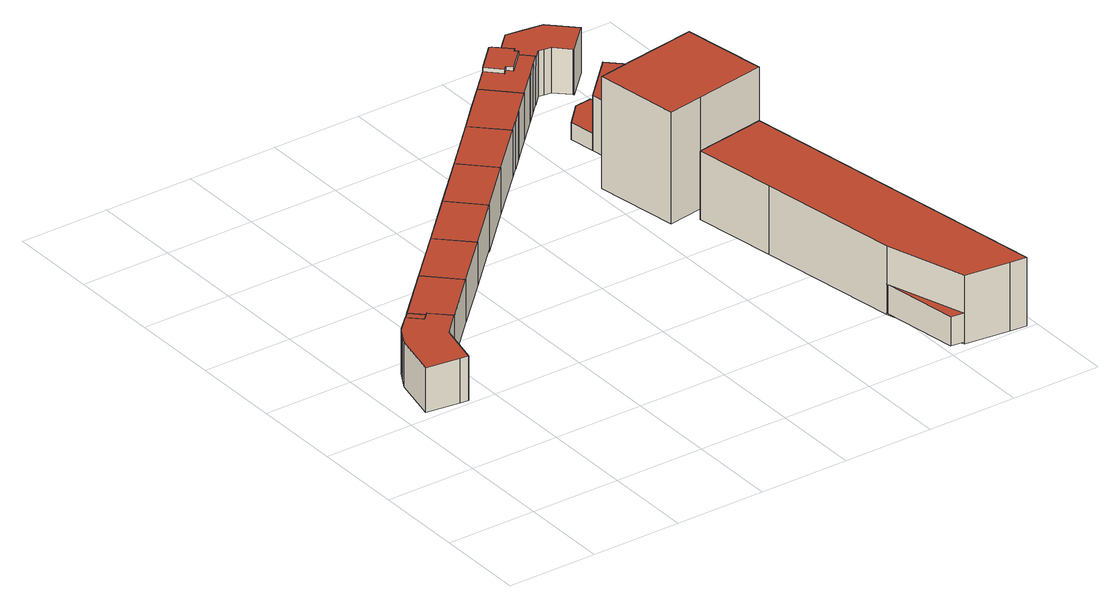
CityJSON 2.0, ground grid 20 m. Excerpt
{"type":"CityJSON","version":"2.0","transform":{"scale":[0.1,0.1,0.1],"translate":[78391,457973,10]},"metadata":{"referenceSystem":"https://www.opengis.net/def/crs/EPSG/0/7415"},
"CityObjects":{
"building1":{"type":"Building","children":["building1-1","building1-2"]},
"building1-1":{"type":"BuildingPart","attributes":{"roofType":"1000","RelativeEavesHeight":9.57,"RelativeRidgeHeight":9.57,"AbsoluteEavesHeight":23.95,"AbsoluteRidgeHeight":23.95},"parents":["building1"],"geometry":[{"type":"Solid","lod":"2","boundaries":[[[[0,1,2,3]],[[1,4,5,2]],[[4,6,7,5]],[[6,0,3,7]],[[6,4,1,0]],[[3,2,5,7]]]],"semantics":{"surfaces":[{"type":"WallSurface"},{"type":"RoofSurface","Direction":0,"Slope":90},{"type":"GroundSurface"}],"values":[[0,0,0,0,1,2]]}}]},
"building1-2":{"type":"BuildingPart","attributes":{"roofType":"1000","RelativeEavesHeight":10.02,"RelativeRidgeHeight":10.02,"AbsoluteEavesHeight":24.43,"AbsoluteRidgeHeight":24.43},"parents":["building1"],"geometry":[{"type":"Solid","lod":"2","boundaries":[[[[8,9,10,11]],[[9,12,13,10]],[[12,14,15,13]],[[14,16,17,15]],[[16,18,19,17]],[[18,20,21,19]],[[20,22,23,21]],[[22,24,25,23]],[[24,26,2,25]],[[26,27,3,2]],[[27,28,7,3]],[[28,8,11,7]],[[28,27,26,24,22,20,18,16,14,12,9,8]],[[11,10,13,15,17,19,21,23,25,2,3,7]]]],"semantics":{"surfaces":[{"type":"WallSurface"},{"type":"RoofSurface","Direction":0,"Slope":90},{"type":"GroundSurface"}],"values":[[0,0,0,0,0,0,0,0,0,0,0,0,1,2]]}}]},
"building2":{"type":"Building","attributes":{"roofType":"1000","RelativeEavesHeight":9.65,"RelativeRidgeHeight":9.65,"AbsoluteEavesHeight":23.95,"AbsoluteRidgeHeight":23.95},"geometry":[{"type":"Solid","lod":"2","boundaries":[[[[29,4,30,31]],[[4,32,33,30]],[[32,34,35,33]],[[34,29,31,35]],[[34,32,4,29]],[[31,30,33,35]]]],"semantics":{"surfaces":[{"type":"WallSurface"},{"type":"RoofSurface","Direction":0,"Slope":90},{"type":"GroundSurface"}],"values":[[0,0,0,0,1,2]]}}]},
"building3":{"type":"Building","attributes":{"roofType":"1000","RelativeEavesHeight":9.74,"RelativeRidgeHeight":9.74,"AbsoluteEavesHeight":23.95,"AbsoluteRidgeHeight":23.95},"geometry":[{"type":"Solid","lod":"2","boundaries":[[[[34,32,36,37]],[[32,38,39,36]],[[38,40,41,39]],[[40,34,37,41]],[[40,38,32,34]],[[37,36,39,41]]]],"semantics":{"surfaces":[{"type":"WallSurface"},{"type":"RoofSurface","Direction":0,"Slope":90},{"type":"GroundSurface"}],"values":[[0,0,0,0,1,2]]}}]},
"building4":{"type":"Building","attributes":{"roofType":"1000","RelativeEavesHeight":9.87,"RelativeRidgeHeight":9.87,"AbsoluteEavesHeight":23.95,"AbsoluteRidgeHeight":23.95},"geometry":[{"type":"Solid","lod":"2","boundaries":[[[[40,38,42,43]],[[38,44,45,42]],[[44,46,47,45]],[[46,40,43,47]],[[46,44,38,40]],[[43,42,45,47]]]],"semantics":{"surfaces":[{"type":"WallSurface"},{"type":"RoofSurface","Direction":0,"Slope":90},{"type":"GroundSurface"}],"values":[[0,0,0,0,1,2]]}}]},
"building5":{"type":"Building","attributes":{"roofType":"1000","RelativeEavesHeight":10.58,"RelativeRidgeHeight":10.58,"AbsoluteEavesHeight":23.95,"AbsoluteRidgeHeight":23.95},"geometry":[{"type":"Solid","lod":"2","boundaries":[[[[46,44,48,49]],[[44,50,51,48]],[[50,52,53,51]],[[52,46,49,53]],[[52,50,44,46]],[[49,48,51,53]]]],"semantics":{"surfaces":[{"type":"WallSurface"},{"type":"RoofSurface","Direction":0,"Slope":90},{"type":"GroundSurface"}],"values":[[0,0,0,0,1,2]]}}]},
"building6":{"type":"Building","attributes":{"roofType":"1000","RelativeEavesHeight":10.58,"RelativeRidgeHeight":10.58,"AbsoluteEavesHeight":23.95,"AbsoluteRidgeHeight":23.95},"geometry":[{"type":"Solid","lod":"2","boundaries":[[[[52,50,51,53]],[[50,54,55,51]],[[54,56,57,55]],[[56,52,53,57]],[[56,54,50,52]],[[53,51,55,57]]]],"semantics":{"surfaces":[{"type":"WallSurface"},{"type":"RoofSurface","Direction":0,"Slope":90},{"type":"GroundSurface"}],"values":[[0,0,0,0,1,2]]}}]},
"building7":{"type":"Building","attributes":{"roofType":"1000","RelativeEavesHeight":10.62,"RelativeRidgeHeight":10.62,"AbsoluteEavesHeight":23.95,"AbsoluteRidgeHeight":23.95},"geometry":[{"type":"Solid","lod":"2","boundaries":[[[[58,59,60,61]],[[59,62,63,60]],[[62,64,65,63]],[[64,56,66,65]],[[56,54,67,66]],[[54,68,69,67]],[[68,70,71,69]],[[70,72,73,71]],[[72,58,61,73]],[[72,70,68,54,56,64,62,59,58]],[[61,60,63,65,66,67,69,71,73]]]],"semantics":{"surfaces":[{"type":"WallSurface"},{"type":"RoofSurface","Direction":0,"Slope":90},{"type":"GroundSurface"}],"values":[[0,0,0,0,0,0,0,0,0,1,2]]}}]},
"building8":{"type":"Building","children":["building8-1","building8-2"]},
"building8-1":{"type":"BuildingPart","attributes":{"roofType":"1000","RelativeEavesHeight":11.27,"RelativeRidgeHeight":11.27,"AbsoluteEavesHeight":24.75,"AbsoluteRidgeHeight":24.75},"parents":["building8"],"geometry":[{"type":"Solid","lod":"2","boundaries":[[[[74,75,76,77]],[[75,78,79,76]],[[78,80,81,79]],[[80,82,83,81]],[[82,84,85,83]],[[84,86,87,85]],[[86,88,89,87]],[[88,90,91,89]],[[90,92,93,91]],[[92,94,95,93]],[[94,74,77,95]],[[94,92,90,88,86,84,82,80,78,75,74]],[[77,76,79,81,83,85,87,89,91,93,95]]]],"semantics":{"surfaces":[{"type":"WallSurface"},{"type":"RoofSurface","Direction":0,"Slope":90},{"type":"GroundSurface"}],"values":[[0,0,0,0,0,0,0,0,0,0,0,1,2]]}}]},
"building8-2":{"type":"BuildingPart","attributes":{"roofType":"1000","RelativeEavesHeight":10.63,"RelativeRidgeHeight":10.63,"AbsoluteEavesHeight":23.95,"AbsoluteRidgeHeight":23.95},"parents":["building8"],"geometry":[{"type":"Solid","lod":"2","boundaries":[[[[96,97,98,99]],[[97,100,101,98]],[[100,102,103,101]],[[102,72,73,103]],[[72,70,71,73]],[[70,104,105,71]],[[104,106,107,105]],[[106,108,109,107]],[[108,110,111,109]],[[110,112,113,111]],[[112,96,99,113]],[[112,110,108,106,104,70,72,102,100,97,96]],[[99,98,101,103,73,71,105,107,109,111,113]]]],"semantics":{"surfaces":[{"type":"WallSurface"},{"type":"RoofSurface","Direction":180,"Slope":90},{"type":"GroundSurface"}],"values":[[0,0,0,0,0,0,0,0,0,0,0,1,2]]}}]},
"building9":{"type":"Building","children":["building9-1","building9-2","building9-3","building9-4","building9-5"]},
"building9-1":{"type":"BuildingPart","attributes":{"roofType":"1000","RelativeEavesHeight":15.43,"RelativeRidgeHeight":15.43,"AbsoluteEavesHeight":25.52,"AbsoluteRidgeHeight":25.52},"parents":["building9"],"geometry":[{"type":"Solid","lod":"2","boundaries":[[[[114,115,116,117]],[[115,118,119,116]],[[118,120,121,119]],[[120,122,123,121]],[[122,124,125,123]],[[124,126,127,125]],[[126,114,117,127]],[[126,124,122,120,118,115,114]],[[117,116,119,121,123,125,127]]]],"semantics":{"surfaces":[{"type":"WallSurface"},{"type":"RoofSurface","Direction":0,"Slope":90},{"type":"GroundSurface"}],"values":[[0,0,0,0,0,0,0,1,2]]}}]},
"building9-2":{"type":"BuildingPart","attributes":{"roofType":"1000","RelativeEavesHeight":6.49,"RelativeRidgeHeight":6.49,"AbsoluteEavesHeight":17.02,"AbsoluteRidgeHeight":17.02},"parents":["building9"],"geometry":[{"type":"Solid","lod":"2","boundaries":[[[[128,129,130,131]],[[129,132,133,130]],[[132,128,131,133]],[[132,129,128]],[[131,130,133]]]],"semantics":{"surfaces":[{"type":"WallSurface"},{"type":"RoofSurface","Direction":0,"Slope":90},{"type":"GroundSurface"}],"values":[[0,0,0,1,2]]}}]},
"building9-3":{"type":"BuildingPart","attributes":{"roofType":"1000","RelativeEavesHeight":12.29,"RelativeRidgeHeight":12.29,"AbsoluteEavesHeight":25.52,"AbsoluteRidgeHeight":25.52},"parents":["building9"],"geometry":[{"type":"Solid","lod":"2","boundaries":[[[[134,135,136,137]],[[135,138,139,136]],[[138,140,141,139]],[[140,142,143,141]],[[142,144,145,143]],[[144,134,137,145]],[[144,142,140,138,135,134]],[[137,136,139,141,143,145]]]],"semantics":{"surfaces":[{"type":"WallSurface"},{"type":"RoofSurface","Direction":0,"Slope":90},{"type":"GroundSurface"}],"values":[[0,0,0,0,0,0,1,2]]}}]},
"building9-4":{"type":"BuildingPart","attributes":{"roofType":"1000","RelativeEavesHeight":3.84,"RelativeRidgeHeight":3.84,"AbsoluteEavesHeight":17.02,"AbsoluteRidgeHeight":17.02},"parents":["building9"],"geometry":[{"type":"Solid","lod":"2","boundaries":[[[[146,147,148,149]],[[147,150,151,148]],[[150,152,137,151]],[[152,153,145,137]],[[153,146,149,145]],[[153,152,150,147,146]],[[149,148,151,137,145]]]],"semantics":{"surfaces":[{"type":"WallSurface"},{"type":"RoofSurface","Direction":0,"Slope":90},{"type":"GroundSurface"}],"values":[[0,0,0,0,0,1,2]]}}]},
"building9-5":{"type":"BuildingPart","attributes":{"roofType":"1000","RelativeEavesHeight":25.07,"RelativeRidgeHeight":25.07,"AbsoluteEavesHeight":37.48,"AbsoluteRidgeHeight":37.48},"parents":["building9"],"geometry":[{"type":"Solid","lod":"2","boundaries":[[[[154,155,156,157]],[[155,158,159,156]],[[158,160,161,159]],[[160,162,163,161]],[[162,164,165,163]],[[164,154,157,165]],[[164,162,160,158,155,154]],[[157,156,159,161,163,165]]]],"semantics":{"surfaces":[{"type":"WallSurface"},{"type":"RoofSurface","Direction":0,"Slope":90},{"type":"GroundSurface"}],"values":[[0,0,0,0,0,0,1,2]]}}]},
"building10":{"type":"Building","attributes":{"roofType":"1000","RelativeEavesHeight":10.22,"RelativeRidgeHeight":10.22,"AbsoluteEavesHeight":23.09,"AbsoluteRidgeHeight":23.09},"geometry":[{"type":"Solid","lod":"2","boundaries":[[[[166,167,168,169]],[[167,170,171,168]],[[170,172,173,171]],[[172,174,175,173]],[[174,176,177,175]],[[176,178,179,177]],[[178,180,181,179]],[[180,182,183,181]],[[182,184,185,183]],[[184,186,187,185]],[[186,188,189,187]],[[188,190,191,189]],[[190,166,169,191]],[[190,188,186,184,182,180,178,176,174,172,170,167,166]],[[169,168,171,173,175,177,179,181,183,185,187,189,191]]]],"semantics":{"surfaces":[{"type":"WallSurface"},{"type":"RoofSurface","Direction":0,"Slope":90},{"type":"GroundSurface"}],"values":[[0,0,0,0,0,0,0,0,0,0,0,0,0,1,2]]}}]}
},
"vertices":[
[116,515,140],[89,542,140],[89,542,44],[116,515,44],[105,558,140],[105,558,44],[132,531,140],[132,531,44],
[137,526,144],[170,493,144],[170,493,44],[137,526,44],[124,446,144],[124,446,44],[102,352,144],[102,352,44],[84,354,144],[84,354,44],[9,365,144],[9,365,44],[32,467,144],[32,467,44],[44,488,144],[44,488,44],[57,510,144],[57,510,44],[89,542,144],[116,515,144],[132,531,144],
[170,493,140],[105,558,43],[170,493,43],[206,659,140],[206,659,43],[271,594,140],[271,594,43],
[206,659,42],[271,594,42],[307,759,140],[307,759,42],[372,694,140],[372,694,42],
[307,759,41],[372,694,41],[408,859,140],[408,859,41],[472,794,140],[472,794,41],
[408,859,34],[472,794,34],[509,960,140],[509,960,34],[573,895,140],[573,895,34],
[609,1060,140],[609,1060,34],[674,995,140],[674,995,34],
[725,1045,140],[724,1044,140],[724,1044,33],[725,1045,33],[697,1017,140],[697,1017,33],[696,1017,140],[696,1017,33],[674,995,33],[609,1060,33],[660,1111,140],[660,1111,33],[709,1160,140],[709,1160,33],[774,1094,140],[774,1094,33],
[807,1175,148],[796,1186,148],[796,1186,35],[807,1175,35],[787,1177,148],[787,1177,35],[757,1208,148],[757,1208,35],[763,1214,148],[763,1214,35],[811,1262,148],[811,1262,35],[817,1261,148],[817,1261,35],[827,1251,148],[827,1251,35],[849,1230,148],[849,1230,35],[844,1224,148],[844,1224,35],[850,1218,148],[850,1218,35],
[874,1194,140],[852,1172,140],[852,1172,33],[874,1194,33],[828,1148,140],[828,1148,33],[824,1144,140],[824,1144,33],[757,1208,140],[757,1208,33],[787,1177,140],[787,1177,33],[796,1186,140],[796,1186,33],[807,1175,140],[807,1175,33],[850,1218,140],[850,1218,33],
[987,198,155],[936,514,155],[936,514,1],[987,198,1],[906,699,155],[906,699,1],[1065,724,155],[1065,724,1],[1180,5,155],[1180,5,1],[1143,8,155],[1143,8,1],[1044,21,155],[1044,21,1],
[1013,25,70],[987,198,70],[987,198,5],[1013,25,5],[1044,21,70],[1044,21,5],
[950,1079,155],[996,1034,155],[996,1034,32],[950,1079,32],[1019,1013,155],[1019,1013,32],[1034,912,155],[1034,912,32],[876,887,155],[876,887,32],[860,989,155],[860,989,32],
[851,1046,70],[895,1092,70],[895,1092,32],[851,1046,32],[932,1096,70],[932,1096,32],[950,1079,70],[860,989,70],
[906,699,275],[828,686,275],[828,686,24],[906,699,24],[798,874,275],[798,874,24],[876,887,275],[876,887,24],[1034,912,275],[1034,912,24],[1065,724,275],[1065,724,24],
[1016,1241,131],[957,1182,131],[957,1182,29],[1016,1241,29],[956,1184,131],[956,1184,29],[926,1214,131],[926,1214,29],[910,1216,131],[910,1216,29],[897,1218,131],[897,1218,29],[874,1194,131],[874,1194,29],[844,1224,131],[844,1224,29],[849,1230,131],[849,1230,29],[827,1251,131],[827,1251,29],[881,1305,131],[881,1305,29],[923,1299,131],[923,1299,29],[964,1293,131],[964,1293,29]
]}
